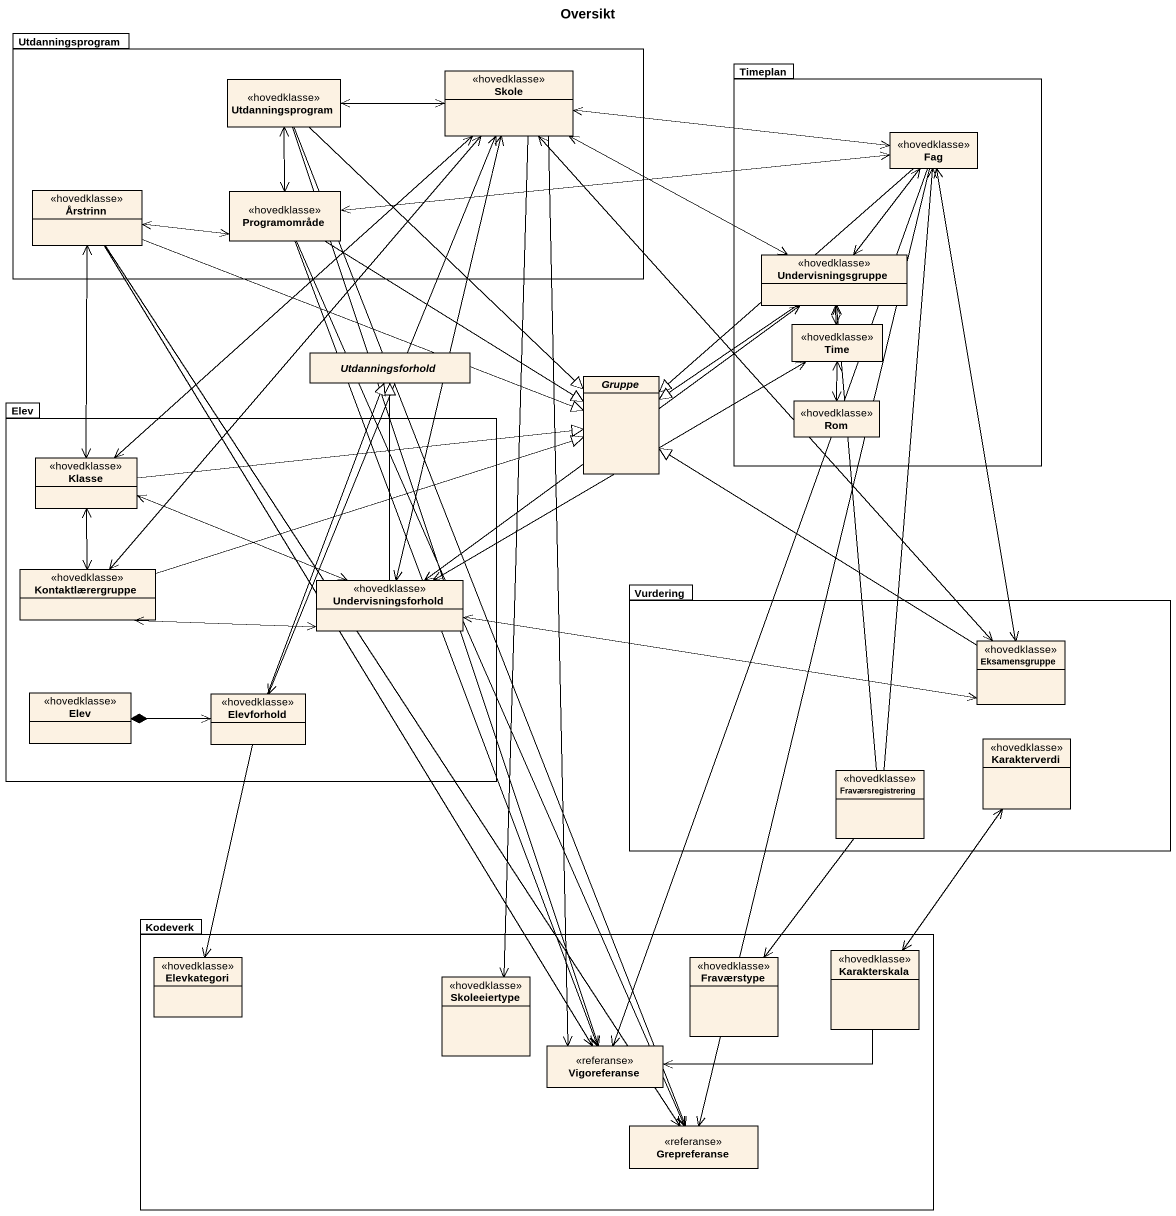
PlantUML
@startuml
title Oversikt
hide circle
hide empty members
package Utdanningsprogram {
  class "Utdanningsprogram" as Utdanningsprogram_2 <<hovedklasse>>
  class Skole <<hovedklasse>>
  class Årstrinn <<hovedklasse>>
  class Programområde <<hovedklasse>>
}
package Timeplan {
  class Fag <<hovedklasse>>
  class Undervisningsgruppe <<hovedklasse>>
  class Time <<hovedklasse>>
  class Rom <<hovedklasse>>
}
abstract class Utdanningsforhold
abstract class Gruppe
package Elev {
  class Klasse <<hovedklasse>>
  class Kontaktlærergruppe <<hovedklasse>>
  class Undervisningsforhold <<hovedklasse>>
  class "Elev" as Elev_2 <<hovedklasse>>
  class Elevforhold <<hovedklasse>>
}
package Vurdering {
  class Eksamensgruppe <<hovedklasse>>
  class Karakterverdi <<hovedklasse>>
  class Fraværsregistrering <<hovedklasse>>
}
package Kodeverk {
  class Elevkategori <<hovedklasse>>
  class Fraværstype <<hovedklasse>>
  class Karakterskala <<hovedklasse>>
  class Skoleeiertype <<hovedklasse>>
  class Vigoreferanse <<referanse>>
  class Grepreferanse <<referanse>>
}
Utdanningsprogram_2 <-right-> Skole
Utdanningsprogram_2 --|> Gruppe
Utdanningsprogram_2 --> Vigoreferanse
Utdanningsprogram_2 --> Grepreferanse
Skole --> Skoleeiertype
Skole --> Vigoreferanse
Fag <-left-> Skole
Fag --|> Gruppe
Fag --> Vigoreferanse
Fag --> Grepreferanse
Årstrinn -right-|> Gruppe
Årstrinn --> Vigoreferanse
Årstrinn --> Grepreferanse
Programområde <-up-> Utdanningsprogram_2
Programområde <-right-> Fag
Programområde <-left-> Årstrinn
Programområde --|> Gruppe
Programområde --> Vigoreferanse
Programområde --> Grepreferanse
Undervisningsgruppe <-left-> Skole
Undervisningsgruppe <-up-> Fag
Undervisningsgruppe --|> Gruppe
Undervisningsgruppe <--> Undervisningsforhold
Time <-up-> Undervisningsgruppe
Rom <-up-> Time
Klasse <-up-> Skole
Klasse <-up-> Årstrinn
Klasse -right-|> Gruppe
Klasse <-right-> Undervisningsforhold
Kontaktlærergruppe <-up-> Skole
Kontaktlærergruppe -right-|> Gruppe
Kontaktlærergruppe <-up-> Klasse
Kontaktlærergruppe <-right-> Undervisningsforhold
Undervisningsforhold <-up-> Skole
Undervisningsforhold <-right-> Time
Undervisningsforhold -up-|> Utdanningsforhold
Eksamensgruppe <-up-> Skole
Eksamensgruppe <-up-> Fag
Eksamensgruppe -up-|> Gruppe
Eksamensgruppe <-left-> Undervisningsforhold
Elevforhold <-up-> Skole
Elevforhold -up-|> Utdanningsforhold
Elevforhold <-left-* Elev_2
Elevforhold --> Elevkategori
Karakterverdi <--> Karakterskala
Fraværsregistrering -up-> Fag
Fraværsregistrering -up-> Undervisningsgruppe
Fraværsregistrering --> Fraværstype
Karakterskala -left-> Vigoreferanse
@enduml
